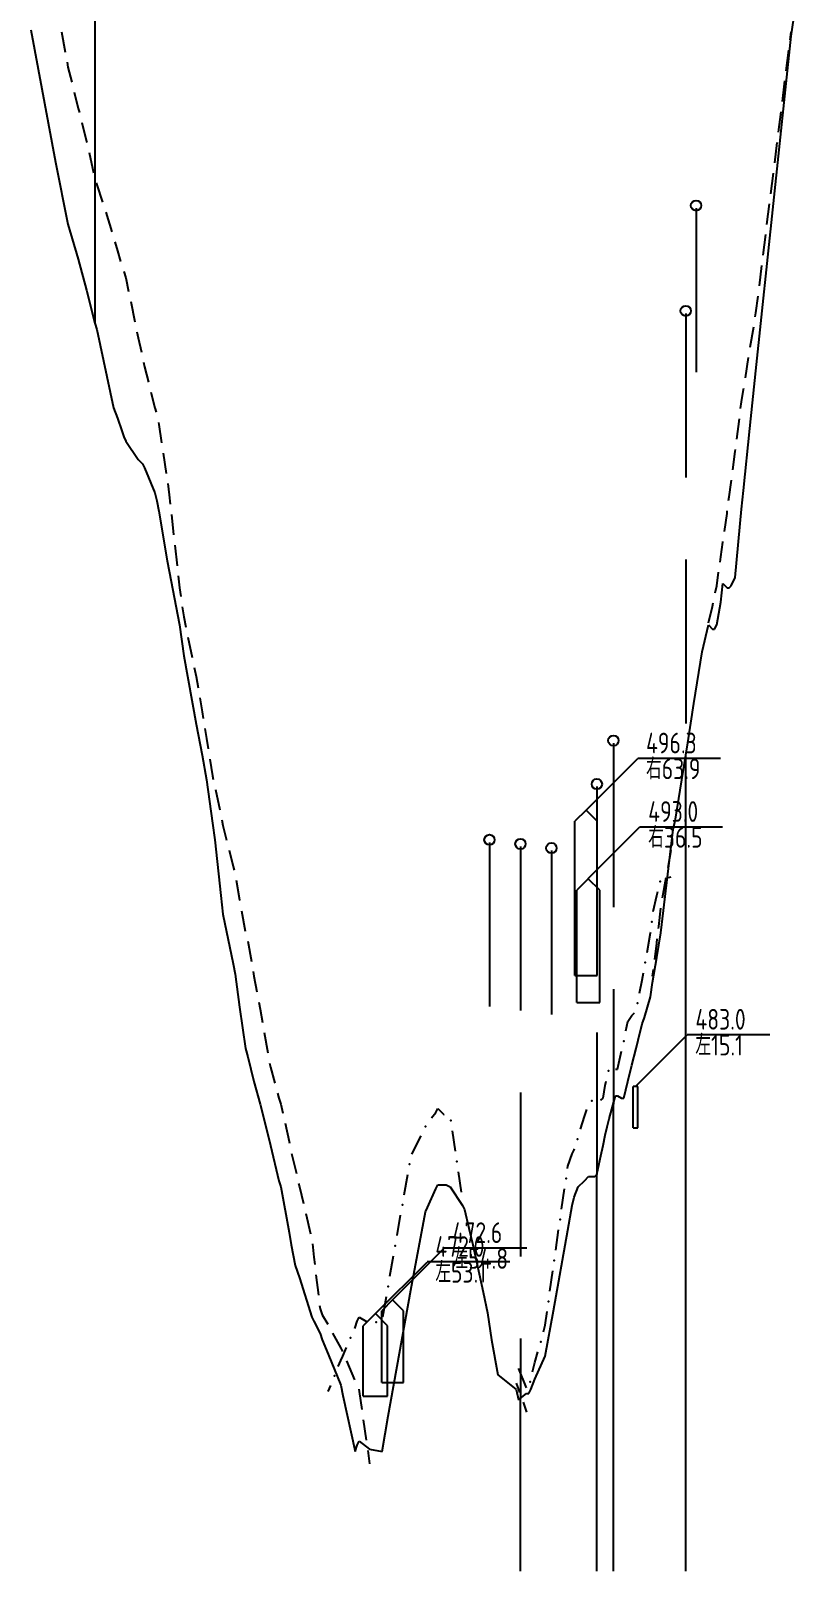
# Model space of a CAD drawing. Header units: millimetres. Extents: x 6482 to 7719, y 775 to 2743.
# Drawn here: x 7213.6 to 7287.6, y 919 to 1068.1 of the extents above; entities that cross this region are included whole.
import ezdxf

# ---------------------------------------------------------------- set-up
doc = ezdxf.new("R2010")
doc.units = ezdxf.units.MM
doc.header["$LTSCALE"] = 5
doc.linetypes.add('HIDDEN2', pattern=[4.7625, 3.175, -1.5875])
for name, color, linetype in [('中心断面', 1, 'Continuous'), ('交叉跨越注记', 3, 'Continuous'), ('右边线', 3, 'Continuous'), ('左边线', 2, 'Continuous'), ('房屋', 1, 'Continuous'), ('风偏', 5, 'Continuous')]:
    doc.layers.add(name, color=color, linetype=linetype)
doc.styles.get("Standard").update_dxf_attribs({"font": 'tssdeng.shx', "width": 0.8, "bigfont": 'tssdchn.shx'})

# ---------------------------------------------------------------- blocks, each defined once
blk = doc.blocks.new('1022175922')
at = {"layer": '房屋'}
for p, q in [((7272.137, 965.926), (7271.91, 965.926)), ((7271.91, 961.926), (7271.91, 965.926)), ((7272.364, 965.926), (7272.137, 965.926)), ((7272.364, 961.926), (7272.364, 965.926)), ((7271.91, 961.926), (7272.364, 961.926))]:
    blk.add_line(p, q, dxfattribs=at)
blk = doc.blocks.new('102218023')
at = {"layer": '房屋'}
blk.add_line((7285.137, 970.926), (7277.137, 970.926), dxfattribs=at)
at = {"layer": '房屋', "width": 0.8}
for s, p in [('483.0', (7277.937, 971.426)), ('左15.1', (7277.937, 968.926))]:
    blk.add_text(s, height=2, dxfattribs=at).set_placement(p)
blk = doc.blocks.new('102218025')
at = {"layer": '房屋'}
for p, q in [((7267.571, 986.036), (7266.466, 984.931)), ((7268.676, 984.931), (7267.571, 986.036)), ((7266.466, 974.036), (7266.466, 984.931)), ((7268.676, 974.036), (7268.676, 984.931)), ((7266.466, 974.036), (7268.676, 974.036))]:
    blk.add_line(p, q, dxfattribs=at)
blk = doc.blocks.new('102218026')
at = {"layer": '房屋'}
blk.add_line((7280.571, 991.036), (7272.571, 991.036), dxfattribs=at)
at = {"layer": '房屋', "width": 0.8}
for s, p in [('493.0', (7273.371, 991.536)), ('右36.5', (7273.371, 989.036))]:
    blk.add_text(s, height=2, dxfattribs=at).set_placement(p)
blk = doc.blocks.new('102218028')
at = {"layer": '房屋'}
for p, q in [((7267.36, 992.67), (7266.28, 991.59)), ((7268.44, 991.59), (7267.36, 992.67)), ((7266.28, 976.67), (7266.28, 991.59)), ((7268.44, 976.67), (7268.44, 991.59)), ((7266.28, 976.67), (7268.44, 976.67))]:
    blk.add_line(p, q, dxfattribs=at)
blk = doc.blocks.new('102218029')
at = {"layer": '房屋'}
blk.add_line((7280.36, 997.67), (7272.36, 997.67), dxfattribs=at)
at = {"layer": '房屋', "width": 0.8}
for s, p in [('496.3', (7273.16, 998.17)), ('右63.9', (7273.16, 995.67))]:
    blk.add_text(s, height=2, dxfattribs=at).set_placement(p)
blk = doc.blocks.new('102218031')
at = {"layer": '房屋'}
for p, q in [((7246.961, 943.932), (7245.788, 942.759)), ((7248.134, 942.759), (7246.961, 943.932)), ((7245.788, 935.932), (7245.788, 942.759)), ((7248.134, 935.932), (7248.134, 942.759)), ((7245.788, 935.932), (7248.134, 935.932))]:
    blk.add_line(p, q, dxfattribs=at)
blk = doc.blocks.new('102218032')
at = {"layer": '房屋'}
blk.add_line((7259.961, 948.932), (7251.961, 948.932), dxfattribs=at)
at = {"layer": '房屋', "width": 0.8}
for s, p in [('472.0', (7252.761, 949.432)), ('左53.1', (7252.761, 946.932))]:
    blk.add_text(s, height=2, dxfattribs=at).set_placement(p)
blk = doc.blocks.new('102218034')
at = {"layer": '房屋'}
for p, q in [((7248.63, 945.27), (7247.57, 944.21)), ((7247.57, 937.27), (7247.57, 944.21)), ((7249.69, 944.21), (7248.63, 945.27)), ((7249.69, 937.27), (7249.69, 944.21)), ((7247.57, 937.27), (7249.69, 937.27))]:
    blk.add_line(p, q, dxfattribs=at)
blk = doc.blocks.new('102218035')
at = {"layer": '房屋'}
blk.add_line((7261.63, 950.27), (7253.63, 950.27), dxfattribs=at)
at = {"layer": '房屋', "width": 0.8}
for s, p in [('472.6', (7254.43, 950.77)), ('左54.8', (7254.43, 948.27))]:
    blk.add_text(s, height=2, dxfattribs=at).set_placement(p)

msp = doc.modelspace()

# ---------------------------------------------------------------- linework, layer by layer
at = {"layer": '中心断面', "linetype": 'Continuous'}
for p, q in [((7287.2, 1067.6), (7287.6, 1070.2)), ((7213.6, 1068.2), (7216, 1055.4)), ((7283.8, 1035.2), (7287.2, 1067.6)), ((7216, 1055.4), (7217.2, 1049.4)), ((7217.2, 1049.4), (7218.2, 1046)), ((7218.2, 1046), (7219, 1043)), ((7219, 1043), (7219.8, 1039.8)), ((7219.8, 1039.8), (7220, 1039.2)), ((7220, 1039.2), (7221.6, 1031.6)), ((7283.2, 1029.6), (7283.8, 1035.2)), ((7221.6, 1031.6), (7222, 1030.6)), ((7222, 1030.6), (7222.4, 1029.4)), ((7222.4, 1029.4), (7222.6, 1028.8)), ((7282.6, 1023.6), (7283.2, 1029.6)), ((7222.6, 1028.8), (7222.8, 1028.4)), ((7222.8, 1028.4), (7224, 1026.6)), ((7224, 1026.6), (7224.4, 1026.2)), ((7224.4, 1026.2), (7224.6, 1025.8)), ((7224.6, 1025.8), (7225.6, 1023.4)), ((7225.6, 1023.4), (7225.8, 1022.6)), ((7282.4, 1021.8), (7282.6, 1023.6)), ((7225.8, 1022.6), (7226, 1021.6)), ((7226, 1021.6), (7226.8, 1016.8)), ((7281.8, 1015.2), (7282.4, 1021.8)), ((7226.8, 1016.8), (7227, 1015.8)), ((7227, 1015.8), (7228, 1010.6)), ((7280.4, 1012.8), (7280.6, 1014.6)), ((7280.6, 1014.6), (7281, 1014.2)), ((7281, 1014.2), (7281.2, 1014.2)), ((7281.2, 1014.2), (7281.4, 1014.4)), ((7281.4, 1014.4), (7281.8, 1015.2)), ((7280, 1010.6), (7280.4, 1012.8)), ((7228, 1010.6), (7228.4, 1007.6)), ((7278.6, 1008), (7279.2, 1010.6)), ((7279.2, 1010.6), (7279.6, 1010.2)), ((7279.6, 1010.2), (7279.8, 1010.2)), ((7279.8, 1010.2), (7280, 1010.6)), ((7277.8, 1003), (7278.6, 1008)), ((7228.4, 1007.6), (7229.6, 1001)), ((7277.2, 999.2), (7277.8, 1003)), ((7229.6, 1001), (7230.2, 998)), ((7276.8, 996.6), (7277.2, 999.2)), ((7230.2, 998), (7230.6, 995.6)), ((7276, 991.8), (7276.8, 996.6)), ((7230.6, 995.6), (7231.2, 991.4)), ((7275.8, 990.8), (7276, 991.8)), ((7231.2, 991.4), (7231.4, 989.8)), ((7275.6, 989.2), (7275.8, 990.8)), ((7231.4, 989.8), (7232, 984.4)), ((7274.6, 980.8), (7275.6, 989.2)), ((7232, 984.4), (7232.2, 982.6)), ((7232.2, 982.6), (7233.2, 977.8)), ((7274.4, 979.6), (7274.6, 980.8)), ((7273.8, 976), (7274.2, 978.4)), ((7274.2, 978.4), (7274.4, 979.6)), ((7233.2, 977.8), (7233.4, 976.8)), ((7233.4, 976.8), (7233.8, 973.6)), ((7273.6, 974.6), (7273.8, 976)), ((7273, 972.6), (7273.6, 974.6)), ((7233.8, 973.6), (7234.4, 969.6)), ((7272.8, 972), (7273, 972.6)), ((7272.4, 970.4), (7272.8, 972)), ((7234.4, 969.6), (7234.6, 968.8)), ((7271.8, 968), (7272.2, 969.6)), ((7272.2, 969.6), (7272.4, 970.4)), ((7234.6, 968.8), (7235.2, 966.4)), ((7271.4, 966.4), (7271.8, 968)), ((7235.2, 966.4), (7235.8, 964.2)), ((7271.2, 965.6), (7271.4, 966.4)), ((7269.6, 962.8), (7270.2, 965)), ((7270.2, 965), (7270.4, 965)), ((7270.4, 965), (7270.8, 964.8)), ((7270.8, 964.8), (7271, 964.8)), ((7271, 964.8), (7271.2, 965.6)), ((7235.8, 964.2), (7236.6, 961)), ((7269.2, 961.2), (7269.4, 962)), ((7269.4, 962), (7269.6, 962.8)), ((7236.6, 961), (7236.8, 960.2)), ((7269, 960.2), (7269.2, 961.2)), ((7236.8, 960.2), (7237.6, 956.8)), ((7268.4, 957.4), (7268.8, 959.2)), ((7268.8, 959.2), (7269, 960.2)), ((7268.2, 957.2), (7268.4, 957.4)), ((7237.6, 956.8), (7237.8, 956.2)), ((7237.8, 956.2), (7238.6, 951.8)), ((7252, 954.2), (7252.8, 956)), ((7252.8, 956), (7253, 956.4)), ((7253, 956.4), (7253.6, 956.4)), ((7253.6, 956.4), (7253.8, 956.4)), ((7253.8, 956.4), (7254.2, 956.2)), ((7254.2, 956.2), (7255.4, 954.4)), ((7266.2, 955.2), (7266.6, 956.2)), ((7266.6, 956.2), (7267.2, 956.8)), ((7267.2, 956.8), (7267.6, 957.2)), ((7267.6, 957.2), (7268.2, 957.2)), ((7255.4, 954.4), (7255.6, 954)), ((7265.6, 952), (7266, 954.4)), ((7266, 954.4), (7266.2, 955.2)), ((7250.4, 946.2), (7251.8, 953.8)), ((7251.8, 953.8), (7252, 954.2)), ((7255.6, 954), (7256, 952.2)), ((7238.6, 951.8), (7238.8, 950.6)), ((7256, 952.2), (7256.4, 950.6)), ((7264.2, 944.2), (7265.6, 952)), ((7238.8, 950.6), (7239, 949.6)), ((7256.4, 950.6), (7257.4, 946)), ((7239, 949.6), (7239.2, 948.6)), ((7239.2, 948.6), (7239.6, 947.4)), ((7239.6, 947.4), (7240.8, 943.6)), ((7248.2, 934), (7250.4, 946.2)), ((7257.4, 946), (7257.8, 944)), ((7257.8, 944), (7258.2, 941.4)), ((7263.4, 939.8), (7264.2, 944.2)), ((7240.8, 943.6), (7241, 943.2)), ((7241, 943.2), (7241.6, 942)), ((7241.6, 942), (7241.8, 941.4)), ((7241.8, 941.4), (7242.4, 940)), ((7258.2, 941.4), (7258.8, 938)), ((7242.4, 940), (7243.6, 937)), ((7262.4, 937.6), (7263.4, 939.8)), ((7258.8, 938), (7259.6, 937.4)), ((7243.6, 937), (7243.8, 936)), ((7259.6, 937.4), (7260.6, 936.6)), ((7260.6, 936.6), (7260.8, 935.6)), ((7261.8, 936.2), (7262, 936.6)), ((7262, 936.6), (7262.4, 937.6)), ((7243.8, 936), (7245, 930.6)), ((7260.8, 935.6), (7261.6, 936.2)), ((7261.6, 936.2), (7261.8, 936.2)), ((7247.6, 930.6), (7248.2, 934)), ((7245, 930.6), (7245.2, 931.2)), ((7245.2, 931.2), (7245.4, 931.6)), ((7245.4, 931.6), (7246.4, 930.8)), ((7246.4, 930.8), (7247.6, 930.6))]:
    msp.add_line(p, q, dxfattribs=at)
at = {"layer": '交叉跨越注记', "linetype": 'HIDDEN2'}
for p, q in [((7278, 1050.95), (7278, 1027.7)), ((7277, 1040.75), (7277, 998)), ((7270, 999.15), (7270, 964.2)), ((7268.4, 994.95), (7268.4, 957.4)), ((7258, 989.55), (7258, 966.3)), ((7261, 989.15), (7261, 935.8)), ((7264, 988.75), (7264, 966.1))]:
    msp.add_line(p, q, dxfattribs=at)
at = {"layer": '交叉跨越注记', "linetype": 'Continuous'}
for p, q in [((7277, 919), (7277, 998)), ((7270, 919), (7270, 964.2)), ((7268.4, 919), (7268.4, 957.4)), ((7261, 919), (7261, 935.8))]:
    msp.add_line(p, q, dxfattribs=at)
for centre in [(7278, 1051.2), (7277, 1041), (7270, 999.4), (7268.4, 995.2), (7258, 989.8), (7261, 989.4), (7264, 989)]:
    msp.add_circle(centre, 0.5, dxfattribs=at)
at = {"layer": '右边线', "linetype": 'Continuous'}
for p, q in [((7275.34, 986.15), (7275.6, 986.2)), ((7273.85, 982.85), (7274.2, 984.4)), ((7274.2, 984.4), (7274.3, 984.79)), ((7273.26, 978.89), (7273.6, 980.8)), ((7273.6, 980.8), (7273.61, 980.86)), ((7272.8, 976.2), (7272.92, 976.92)), ((7272.52, 974.96), (7272.8, 976.2)), ((7271.4, 972.2), (7271.8, 972.8)), ((7271.8, 972.8), (7272.05, 973.05)), ((7271.22, 971.3), (7271.4, 972.2)), ((7270.4, 967.6), (7270.79, 969.34)), ((7269.2, 966), (7269.31, 966.45)), ((7270.19, 967.6), (7270.2, 967.6)), ((7270.2, 967.6), (7270.4, 967.6)), ((7268.8, 964.6), (7269, 964.8)), ((7269, 964.8), (7269.2, 966)), ((7252.38, 962.87), (7252.8, 963.4)), ((7252.8, 963.4), (7253, 963.8)), ((7253, 963.8), (7253.6, 963.2)), ((7267.2, 963), (7267.43, 963.69)), ((7268.77, 964.62), (7268.8, 964.6)), ((7253.6, 963.2), (7253.63, 963.2)), ((7266.83, 961.78), (7267.2, 963)), ((7250.48, 959.36), (7251.38, 961.15)), ((7254.4, 961.63), (7254.69, 959.65)), ((7265.6, 958.2), (7266, 959.4)), ((7266, 959.4), (7266.2, 959.8)), ((7266.2, 959.8), (7266.22, 959.87)), ((7249.74, 955.44), (7250.09, 957.41)), ((7254.98, 957.67), (7255.27, 955.7)), ((7265.57, 957.99), (7265.6, 958.2)), ((7264.99, 954.03), (7265.28, 956.01)), ((7249.06, 951.5), (7249.4, 953.47)), ((7264.42, 950.07), (7264.7, 952.05)), ((7248.37, 947.56), (7248.71, 949.53)), ((7263.86, 946.11), (7264.13, 948.09)), ((7247.67, 943.62), (7248.02, 945.59)), ((7263.4, 942.8), (7263.58, 944.13)), ((7244.96, 942.5), (7245, 942.6)), ((7245, 942.6), (7245.2, 943.2)), ((7245.2, 943.2), (7245.4, 943.6)), ((7245.4, 943.6), (7246.09, 943.18)), ((7263.22, 942.17), (7263.4, 942.8)), ((7243.6, 939.4), (7243.8, 939.8)), ((7243.8, 939.8), (7244.17, 940.66)), ((7262.4, 939.2), (7262.69, 940.24)), ((7243.37, 938.83), (7243.6, 939.4)), ((7260.8, 938.61), (7260.8, 938.6)), ((7260.8, 938.6), (7261.54, 936.75)), ((7262.18, 938.31), (7262.4, 939.2)), ((7242.4, 936.4), (7242.63, 936.97))]:
    msp.add_line(p, q, dxfattribs=at)
at = {"layer": '右边线'}
for p in [(7274.54, 985.77), (7273.72, 981.86), (7273.09, 977.91), (7272.33, 973.98), (7271.02, 970.32), (7269.53, 967.43), (7267.92, 964.52), (7251.82, 962.05), (7254.26, 962.62), (7266.54, 960.82), (7250.26, 958.4), (7254.83, 958.66), (7265.43, 957), (7249.57, 954.46), (7264.85, 953.04), (7248.88, 950.51), (7264.27, 949.09), (7248.2, 946.57), (7263.72, 945.12), (7247.03, 943.11), (7244.56, 941.58), (7262.96, 941.21), (7243, 937.9), (7261.93, 937.34)]:
    msp.add_point(p, dxfattribs=at)
at = {"layer": '左边线', "linetype": 'Continuous'}
for p, q in [((7216.56, 1068.02), (7216.93, 1066.06)), ((7287.1, 1067.23), (7287.2, 1068)), ((7286.73, 1064.25), (7286.98, 1066.24)), ((7217.11, 1065.08), (7217.2, 1064.6)), ((7217.2, 1064.6), (7217.57, 1063.13)), ((7286.36, 1061.28), (7286.61, 1063.26)), ((7217.81, 1062.16), (7218.2, 1060.6)), ((7218.2, 1060.6), (7218.3, 1060.22)), ((7285.99, 1058.3), (7286.24, 1060.28)), ((7218.54, 1059.25), (7219, 1057.4)), ((7219, 1057.4), (7219.02, 1057.31)), ((7285.62, 1055.32), (7285.86, 1057.31)), ((7219.24, 1056.33), (7219.67, 1054.38)), ((7285.24, 1052.34), (7285.49, 1054.33)), ((7219.93, 1053.41), (7220, 1053.2)), ((7220, 1053.2), (7220.54, 1051.51)), ((7284.87, 1049.37), (7285.12, 1051.35)), ((7220.85, 1050.56), (7221.45, 1048.65)), ((7284.5, 1046.39), (7284.75, 1048.38)), ((7221.74, 1047.7), (7222, 1046.8)), ((7222, 1046.8), (7222.29, 1045.77)), ((7284.13, 1043.41), (7284.37, 1045.4)), ((7222.59, 1044.82), (7222.6, 1044.8)), ((7222.6, 1044.8), (7222.8, 1044.2)), ((7222.8, 1044.2), (7223.07, 1042.88)), ((7283.8, 1040.8), (7284, 1042.42)), ((7223.28, 1041.9), (7223.68, 1039.94)), ((7283.25, 1037.48), (7283.58, 1039.45)), ((7283.74, 1040.44), (7283.8, 1040.8)), ((7223.88, 1038.96), (7224, 1038.4)), ((7224, 1038.4), (7224.31, 1037.01)), ((7282.78, 1034.52), (7283.09, 1036.49)), ((7224.51, 1036.03), (7224.6, 1035.6)), ((7224.6, 1035.6), (7224.98, 1034.09)), ((7282.4, 1032.2), (7282.6, 1033.4)), ((7282.6, 1033.4), (7282.62, 1033.53)), ((7225.22, 1033.12), (7225.6, 1031.6)), ((7282.32, 1031.55), (7282.4, 1032.2)), ((7225.6, 1031.6), (7225.74, 1031.19)), ((7281.95, 1028.58), (7282.2, 1030.56)), ((7225.96, 1030.21), (7226, 1030)), ((7226, 1030), (7226.26, 1028.23)), ((7281.56, 1025.6), (7281.8, 1027.4)), ((7281.8, 1027.4), (7281.82, 1027.58)), ((7226.41, 1027.24), (7226.7, 1025.27)), ((7281.4, 1024.4), (7281.43, 1024.61)), ((7226.85, 1024.28), (7227, 1023.2)), ((7227, 1023.2), (7227.1, 1022.29)), ((7281.15, 1022.63), (7281.2, 1023)), ((7281.2, 1023), (7281.4, 1024.4)), ((7281, 1021.4), (7281.03, 1021.64)), ((7227.21, 1021.3), (7227.43, 1019.31)), ((7280.75, 1019.66), (7281, 1021.4)), ((7280.4, 1017.2), (7280.6, 1018.6)), ((7280.6, 1018.6), (7280.61, 1018.67)), ((7227.54, 1018.32), (7227.76, 1016.33)), ((7280.33, 1016.69), (7280.4, 1017.2)), ((7280, 1014.4), (7280.19, 1015.7)), ((7227.87, 1015.34), (7228, 1014.2)), ((7228, 1014.2), (7228.12, 1013.35)), ((7279.86, 1013.72), (7280, 1014.4)), ((7279.6, 1012.4), (7279.67, 1012.74)), ((7228.26, 1012.36), (7228.4, 1011.4)), ((7228.4, 1011.4), (7228.61, 1010.39)), ((7279.2, 1010.8), (7279.6, 1012.4)), ((7228.81, 1009.41), (7229.22, 1007.46)), ((7229.42, 1006.48), (7229.6, 1005.6)), ((7229.6, 1005.6), (7229.79, 1004.51)), ((7229.97, 1003.53), (7230.2, 1002.2)), ((7230.2, 1002.2), (7230.3, 1001.55)), ((7230.45, 1000.57), (7230.6, 999.6)), ((7230.6, 999.6), (7230.77, 998.59)), ((7230.93, 997.61), (7231.2, 996)), ((7231.2, 996), (7231.27, 995.63)), ((7231.47, 994.66), (7231.89, 992.7)), ((7232.1, 991.72), (7232.2, 991.2)), ((7232.2, 991.2), (7232.56, 989.77)), ((7232.8, 988.8), (7233.2, 987.2)), ((7275.29, 987.13), (7275.6, 988.8)), ((7233.2, 987.2), (7233.28, 986.86)), ((7233.49, 985.89), (7233.8, 984)), ((7274.74, 984.18), (7275.11, 986.14)), ((7233.8, 984), (7233.82, 983.91)), ((7233.99, 982.93), (7234.34, 980.96)), ((7274.4, 981.4), (7274.58, 983.19)), ((7274.38, 981.2), (7274.4, 981.4)), ((7234.6, 980), (7234.95, 978.03)), ((7274, 978.22), (7274.2, 979.8)), ((7274.2, 979.8), (7274.25, 980.21)), ((7235.12, 977.04), (7235.2, 976.6)), ((7273.8, 976.6), (7273.88, 977.23)), ((7235.2, 976.6), (7235.49, 975.08)), ((7235.67, 974.09), (7235.8, 973.4)), ((7235.8, 973.4), (7236.02, 972.12)), ((7236.19, 971.14), (7236.54, 969.17)), ((7236.72, 968.19), (7236.8, 967.8)), ((7236.8, 967.8), (7237.21, 966.25)), ((7237.47, 965.28), (7237.6, 964.8)), ((7237.6, 964.8), (7237.8, 964.2)), ((7237.8, 964.2), (7237.99, 963.35)), ((7238.21, 962.38), (7238.6, 960.6)), ((7238.6, 960.6), (7238.64, 960.42)), ((7238.84, 959.44), (7239, 958.8)), ((7239, 958.8), (7239.2, 958)), ((7239.2, 958), (7239.31, 957.5)), ((7239.53, 956.52), (7239.6, 956.2)), ((7239.6, 956.2), (7239.99, 954.58)), ((7240.22, 953.61), (7240.69, 951.66)), ((7240.86, 950.68), (7241, 949.4)), ((7241, 949.4), (7241.09, 948.69)), ((7241.2, 947.7), (7241.44, 945.71)), ((7241.56, 944.72), (7241.6, 944.4)), ((7241.6, 944.4), (7241.8, 943.8)), ((7241.8, 943.8), (7242.34, 942.9)), ((7242.82, 942.03), (7243.6, 940.6)), ((7243.6, 940.6), (7243.77, 940.26)), ((7244.17, 939.35), (7244.95, 937.51)), ((7245.35, 936.62), (7245.4, 936.4)), ((7260.6, 937.2), (7260.8, 936.6)), ((7260.8, 936.6), (7260.91, 936.29)), ((7245.4, 936.4), (7245.65, 934.64)), ((7261.25, 935.35), (7261.6, 934.4)), ((7245.79, 933.65), (7246.08, 931.67)), ((7246.22, 930.68), (7246.4, 929.4))]:
    msp.add_line(p, q, dxfattribs=at)
at = {"layer": '房屋', "linetype": 'Continuous'}
for p, q in [((7267.36, 992.67), (7272.36, 997.67)), ((7267.57, 986.04), (7272.57, 991.04)), ((7272.14, 965.93), (7277.14, 970.93)), ((7248.63, 945.27), (7253.63, 950.27)), ((7246.96, 943.93), (7251.96, 948.93))]:
    msp.add_line(p, q, dxfattribs=at)
at = {"layer": '风偏'}
msp.add_line((7219.8, 1119.8), (7219.8, 1039.8), dxfattribs=at)

# ---------------------------------------------------------------- block references
at = {"layer": '房屋'}
for name in ['102218029', '102218026', '102218028', '102218025', '102218023', '1022175922', '102218032', '102218035', '102218031', '102218034']:
    msp.add_blockref(name, (0, 0), dxfattribs=at)

doc.saveas('drawing.dxf')
